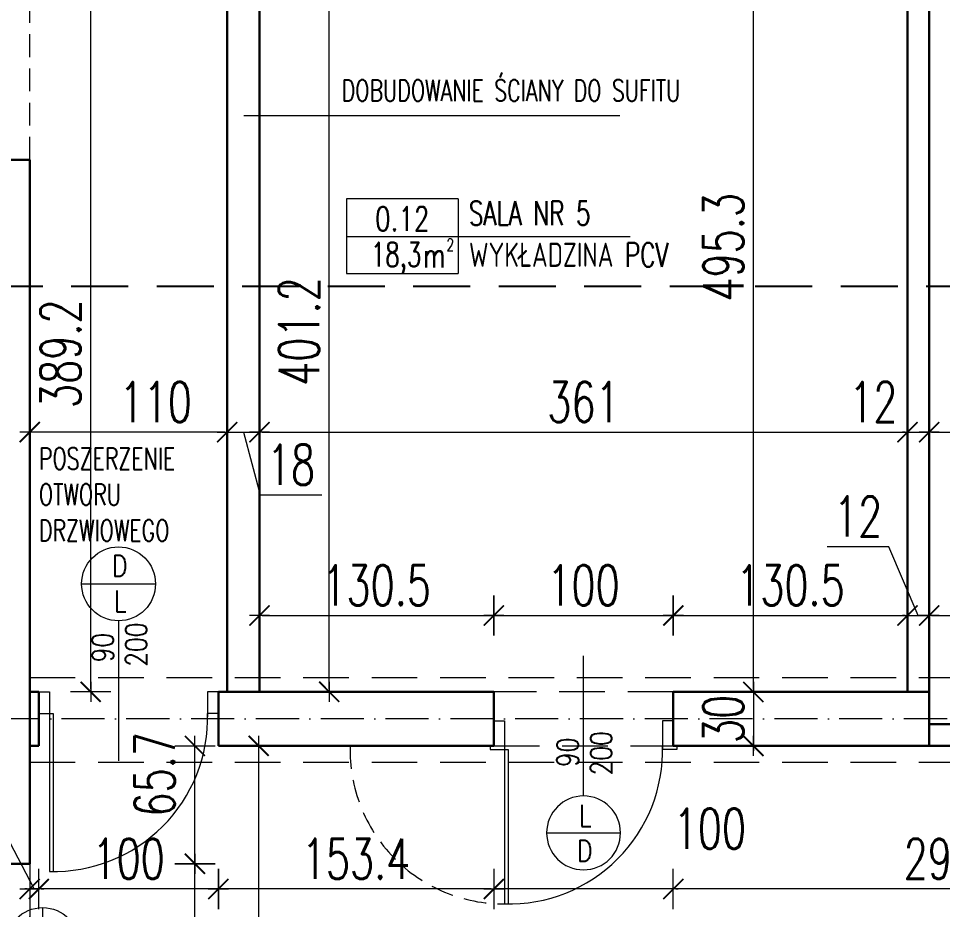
# Model space of a CAD drawing. Header units: millimetres. Extents: x -105266 to 178069, y 491 to 168574.
# Drawn here: x -44919 to -44404, y 56249 to 56745 of the extents above; entities that cross this region are included whole.
import ezdxf
from ezdxf.enums import TextEntityAlignment as Align

# ---------------------------------------------------------------- set-up
doc = ezdxf.new("R2010")
doc.units = ezdxf.units.MM
for name, pattern in [('ACAD_ISO10W100', [18, 12, -3, 0, -3]), ('DASHED', [19.05, 12.7, -6.35]), ('HIDDEN', [9.525, 6.35, -3.175])]:
    doc.linetypes.add(name, pattern=pattern)
doc.layers.get('defpoints').update_dxf_attribs({"color": 4})
for name, color, linetype, lineweight in [('A-murowane', 2, 'Continuous', 30), ('A-nad', 4, 'DASHED', 15), ('A01_OSIE', 9, 'ACAD_ISO10W100', 9), ('A07_DRZWI_OKNA', 4, 'Continuous', 5), ('A08_OPIS DRZWI_OKIEN', 9, 'Continuous', 9), ('A16_OPIS_POM', 2, 'Continuous', 9), ('A17_OPIS_WARSTW', 32, 'Continuous', 9)]:
    doc.layers.add(name, color=color, linetype=linetype, lineweight=lineweight)
doc.styles.add('ROMANS', font='romans', dxfattribs={"width": 0.7})
doc.styles.add('WYM', font='ROMANS.SHX', dxfattribs={"width": 0.75})
doc.dimstyles.new('PM-100', dxfattribs={"dimscale": 2.8, "dimtxt": 8, "dimasz": 0.5, "dimexe": 0, "dimexo": 0, "dimgap": 2, "dimtad": 1, "dimdec": 1, "dimrnd": 0.1, "dimzin": 13, "dimdsep": 46, "dimtxsty": 'ROMANS', "dimblk": 'Q', "dimcen": 0, "dimse1": 1, "dimse2": 1, "dimclrd": 256, "dimclre": 251, "dimclrt": 41, "dimadec": 1, "dimazin": 0, "dimtfac": 1, "dimtdec": 1, "dimtix": 1, "dimtmove": 1, "dimatfit": 0, "dimldrblk": 'NONE', "dimfxl": 1, "dimtolj": 1, "dimtzin": 13, "dimlwd": -1, "dimlwe": 0, "dimarcsym": 0})

# ---------------------------------------------------------------- blocks, each defined once
blk = doc.blocks.new('opis-pomieszczenie')
for p, q in [((0, 21.79), (0, -21.42)), ((-64.77, 0), (99.88, 0))]:
    blk.add_line(p, q)
blk.add_lwpolyline([(0, 21.79), (-64.77, 21.79), (-64.77, -21.42), (0, -21.42)])
at = {"style": 'ROMANS', "width": 0.7}
for s, height, p in [('2', 7.15, (-4.55, -8.35)), ('m', 14.3, (-13.79, -17.95))]:
    blk.add_text(s, height=height, dxfattribs=at).set_placement(p, align=Align.CENTER)
blk.add_attdef('NR', text='', height=14.3, dxfattribs=at).set_placement((-32.39, 2.83), align=Align.CENTER)
for tag, p in [('POMIESZCZENIE', (6.3, 3.88)), ('POS', (6.3, -17.57))]:
    blk.add_attdef(tag, p, '', height=14.3, dxfattribs=at)
blk.add_attdef('POW', text='', height=14.3, dxfattribs=at).set_placement((-27, -17.41), align=Align.RIGHT)
blk = doc.blocks.new('Q')
for p, q in [((0, 8), (0, -8)), ((-4, 0), (4, 0))]:
    blk.add_line(p, q)
at = {"const_width": 0.7}
blk.add_lwpolyline([(4, 4), (-4, -4)], dxfattribs=at)
blk = doc.blocks.new('*D143')
at = {"layer": 'A17_OPIS_WARSTW', "transparency": 16777216}
blk.add_line((-44911.31, 56233.7), (-42961.11, 56233.7), dxfattribs=at)
at = {"layer": 'defpoints', "color": 0, "transparency": 16777216}
for p in [(-42959.71, 56320.55), (-44912.71, 56315.55), (-42959.71, 56233.7)]:
    blk.add_point(p, dxfattribs=at)
at = {"layer": 'A17_OPIS_WARSTW', "transparency": 16777216, "xscale": 1.399999999999999, "yscale": 1.399999999999999, "zscale": 1.399999999999999, "rotation": 180}
blk.add_blockref('Q', (-44912.71, 56233.7), dxfattribs=at)
at = {"layer": 'A17_OPIS_WARSTW', "transparency": 16777216, "xscale": 1.399999999999999, "yscale": 1.399999999999999, "zscale": 1.399999999999999}
blk.add_blockref('Q', (-42959.71, 56233.7), dxfattribs=at)
at = {"layer": 'A17_OPIS_WARSTW', "color": 41, "transparency": 16777216, "insert": (-43924.1, 56246.9), "char_height": 22.4, "attachment_point": 5, "style": 'ROMANS'}
blk.add_mtext('\\A1;1953', dxfattribs=at)
blk = doc.blocks.new('_None')
blk = doc.blocks.new('*D144')
at = {"layer": 'A17_OPIS_WARSTW', "transparency": 16777216}
blk.add_line((-44804.11, 56514.54), (-44911.31, 56514.54), dxfattribs=at)
at = {"layer": 'defpoints', "color": 0, "transparency": 16777216}
for p in [(-44912.71, 56514.54), (-44912.71, 56377.89), (-44802.71, 56377.89)]:
    blk.add_point(p, dxfattribs=at)
at = {"layer": 'A17_OPIS_WARSTW', "transparency": 16777216, "xscale": 1.399999999999999, "yscale": 1.399999999999999, "zscale": 1.399999999999999, "rotation": 180}
blk.add_blockref('Q', (-44912.71, 56514.54), dxfattribs=at)
at = {"layer": 'A17_OPIS_WARSTW', "transparency": 16777216, "xscale": 1.399999999999999, "yscale": 1.399999999999999, "zscale": 1.399999999999999}
blk.add_blockref('Q', (-44802.71, 56514.54), dxfattribs=at)
at = {"layer": 'A17_OPIS_WARSTW', "color": 41, "transparency": 16777216, "insert": (-44842.56, 56531.34), "char_height": 22.4, "attachment_point": 5, "style": 'ROMANS'}
blk.add_mtext('\\A1;110', dxfattribs=at)
blk = doc.blocks.new('*D150')
at = {"layer": 'A17_OPIS_WARSTW', "transparency": 16777216}
blk.add_line((-44410.31, 56514.54), (-44004.11, 56514.54), dxfattribs=at)
at = {"layer": 'defpoints', "color": 0, "transparency": 16777216}
for p in [(-44411.71, 56744.1), (-44002.71, 56734.1), (-44002.71, 56514.54)]:
    blk.add_point(p, dxfattribs=at)
at = {"layer": 'A17_OPIS_WARSTW', "transparency": 16777216, "xscale": 1.399999999999999, "yscale": 1.399999999999999, "zscale": 1.399999999999999, "rotation": 180}
blk.add_blockref('Q', (-44411.71, 56514.54), dxfattribs=at)
at = {"layer": 'A17_OPIS_WARSTW', "transparency": 16777216, "xscale": 1.399999999999999, "yscale": 1.399999999999999, "zscale": 1.399999999999999}
blk.add_blockref('Q', (-44002.71, 56514.54), dxfattribs=at)
at = {"layer": 'A17_OPIS_WARSTW', "color": 41, "transparency": 16777216, "insert": (-44207.21, 56531.34), "char_height": 22.4, "attachment_point": 5, "style": 'ROMANS'}
blk.add_mtext('\\A1;409', dxfattribs=at)
blk = doc.blocks.new('*D151')
at = {"layer": 'A17_OPIS_WARSTW', "transparency": 16777216}
blk.add_line((-44783.31, 56514.54), (-44425.11, 56514.54), dxfattribs=at)
at = {"layer": 'defpoints', "color": 0, "transparency": 16777216}
for p in [(-44784.71, 56514.54), (-44423.71, 56514.54), (-44423.71, 56476.39)]:
    blk.add_point(p, dxfattribs=at)
at = {"layer": 'A17_OPIS_WARSTW', "transparency": 16777216, "xscale": 1.399999999999999, "yscale": 1.399999999999999, "zscale": 1.399999999999999, "rotation": 180}
blk.add_blockref('Q', (-44784.71, 56514.54), dxfattribs=at)
at = {"layer": 'A17_OPIS_WARSTW', "transparency": 16777216, "xscale": 1.399999999999999, "yscale": 1.399999999999999, "zscale": 1.399999999999999}
blk.add_blockref('Q', (-44423.71, 56514.54), dxfattribs=at)
at = {"layer": 'A17_OPIS_WARSTW', "color": 41, "transparency": 16777216, "insert": (-44604.21, 56531.34), "char_height": 22.4, "attachment_point": 5, "style": 'ROMANS'}
blk.add_mtext('\\A1;361', dxfattribs=at)
blk = doc.blocks.new('*D312')
at = {"layer": 'A17_OPIS_WARSTW', "transparency": 16777216}
blk.add_line((-44509.58, 56371.24), (-44509.58, 56863.74), dxfattribs=at)
at = {"layer": 'defpoints', "color": 0, "transparency": 16777216}
for p in [(-44509.58, 56865.14), (-44482.96, 56865.14), (-44509.58, 56369.84)]:
    blk.add_point(p, dxfattribs=at)
at = {"layer": 'A17_OPIS_WARSTW', "transparency": 16777216, "xscale": 1.399999999999999, "yscale": 1.399999999999999, "zscale": 1.399999999999999}
for p, rotation in [((-44509.58, 56865.14), 90), ((-44509.58, 56369.84), 270)]:
    blk.add_blockref('Q', p, dxfattribs=dict(at, rotation=rotation))
at = {"layer": 'A17_OPIS_WARSTW', "color": 41, "transparency": 16777216, "insert": (-44526.38, 56617.49), "char_height": 22.4, "attachment_point": 5, "rotation": 90, "style": 'ROMANS'}
blk.add_mtext('\\A1;495.3', dxfattribs=at)
blk = doc.blocks.new('*D160')
at = {"layer": 'A17_OPIS_WARSTW', "transparency": 16777216}
blk.add_line((-44878.76, 56371.34), (-44878.76, 56757.74), dxfattribs=at)
at = {"layer": 'defpoints', "color": 0, "transparency": 16777216}
for p in [(-44904.65, 56759.14), (-44878.76, 56759.14), (-44904.65, 56369.94)]:
    blk.add_point(p, dxfattribs=at)
at = {"layer": 'A17_OPIS_WARSTW', "transparency": 16777216, "xscale": 1.399999999999999, "yscale": 1.399999999999999, "zscale": 1.399999999999999}
for p, rotation in [((-44878.76, 56759.14), 90), ((-44878.76, 56369.94), 270)]:
    blk.add_blockref('Q', p, dxfattribs=dict(at, rotation=rotation))
at = {"layer": 'A17_OPIS_WARSTW', "color": 41, "transparency": 16777216, "insert": (-44895.56, 56558.19), "char_height": 22.4, "attachment_point": 5, "rotation": 90, "style": 'ROMANS'}
blk.add_mtext('\\A1;389.2', dxfattribs=at)
blk = doc.blocks.new('*D166')
at = {"layer": 'A17_OPIS_WARSTW', "ltscale": 0.9, "transparency": 16777216}
blk.add_line((-44785.17, 55846.04), (-44785.17, 56338.44), dxfattribs=at)
at = {"layer": 'defpoints', "color": 0, "ltscale": 0.9, "transparency": 16777216}
for p in [(-44851.04, 56339.84), (-44785.17, 56339.84), (-44818.56, 55844.64)]:
    blk.add_point(p, dxfattribs=at)
at = {"layer": 'A17_OPIS_WARSTW', "ltscale": 0.9, "transparency": 16777216, "xscale": 1.399999999999999, "yscale": 1.399999999999999, "zscale": 1.399999999999999}
for p, rotation in [((-44785.17, 56339.84), 90), ((-44785.17, 55844.64), 270)]:
    blk.add_blockref('Q', p, dxfattribs=dict(at, rotation=rotation))
at = {"layer": 'A17_OPIS_WARSTW', "color": 41, "ltscale": 0.9, "transparency": 16777216, "insert": (-44801.97, 56077.12), "char_height": 22.4, "attachment_point": 5, "rotation": 90, "style": 'ROMANS'}
blk.add_mtext('\\A1;495.2', dxfattribs=at)
blk = doc.blocks.new('*D167')
at = {"layer": 'A17_OPIS_WARSTW', "ltscale": 0.9, "transparency": 16777216}
for p, q in [((-44804.11, 56514.54), (-44805.51, 56514.54)), ((-44802.71, 56514.54), (-44784.71, 56514.54)), ((-44802.71, 56514.54), (-44784.71, 56514.54)), ((-44793.71, 56514.54), (-44784.34, 56479.59)), ((-44783.31, 56514.54), (-44781.91, 56514.54)), ((-44784.34, 56479.59), (-44749.99, 56479.59))]:
    blk.add_line(p, q, dxfattribs=at)
at = {"layer": 'defpoints', "color": 0, "ltscale": 0.9, "transparency": 16777216}
for p in [(-44802.71, 56514.54), (-44784.71, 56514.54), (-44784.71, 56514.54)]:
    blk.add_point(p, dxfattribs=at)
at = {"layer": 'A17_OPIS_WARSTW', "ltscale": 0.9, "transparency": 16777216, "xscale": 1.399999999999999, "yscale": 1.399999999999999, "zscale": 1.399999999999999}
blk.add_blockref('Q', (-44802.71, 56514.54), dxfattribs=at)
at = {"layer": 'A17_OPIS_WARSTW', "ltscale": 0.9, "transparency": 16777216, "xscale": 1.399999999999999, "yscale": 1.399999999999999, "zscale": 1.399999999999999, "rotation": 180}
blk.add_blockref('Q', (-44784.71, 56514.54), dxfattribs=at)
at = {"layer": 'A17_OPIS_WARSTW', "color": 41, "ltscale": 0.9, "transparency": 16777216, "insert": (-44767.16, 56496.39), "char_height": 22.4, "attachment_point": 5, "style": 'ROMANS'}
blk.add_mtext('\\A1;18', dxfattribs=at)
blk = doc.blocks.new('*D326')
at = {"layer": 'A17_OPIS_WARSTW', "ltscale": 0.9, "transparency": 16777216}
blk.add_line((-44783.31, 56412.44), (-44655.61, 56412.44), dxfattribs=at)
at = {"layer": 'defpoints', "color": 0, "ltscale": 0.9, "transparency": 16777216}
for p in [(-44654.21, 56412.44), (-44784.71, 56369.94), (-44654.21, 56369.94)]:
    blk.add_point(p, dxfattribs=at)
at = {"layer": 'A17_OPIS_WARSTW', "ltscale": 0.9, "transparency": 16777216, "xscale": 1.399999999999999, "yscale": 1.399999999999999, "zscale": 1.399999999999999, "rotation": 180}
blk.add_blockref('Q', (-44784.71, 56412.44), dxfattribs=at)
at = {"layer": 'A17_OPIS_WARSTW', "ltscale": 0.9, "transparency": 16777216, "xscale": 1.399999999999999, "yscale": 1.399999999999999, "zscale": 1.399999999999999}
blk.add_blockref('Q', (-44654.21, 56412.44), dxfattribs=at)
at = {"layer": 'A17_OPIS_WARSTW', "color": 41, "ltscale": 0.9, "transparency": 16777216, "insert": (-44719.46, 56429.24), "char_height": 22.4, "attachment_point": 5, "style": 'ROMANS'}
blk.add_mtext('\\A1;130.5', dxfattribs=at)
blk = doc.blocks.new('*D327')
at = {"layer": 'A17_OPIS_WARSTW', "ltscale": 0.9, "transparency": 16777216}
blk.add_line((-44652.81, 56412.44), (-44555.61, 56412.44), dxfattribs=at)
at = {"layer": 'defpoints', "color": 0, "ltscale": 0.9, "transparency": 16777216}
for p in [(-44554.21, 56412.44), (-44654.21, 56369.94), (-44554.21, 56369.84)]:
    blk.add_point(p, dxfattribs=at)
at = {"layer": 'A17_OPIS_WARSTW', "ltscale": 0.9, "transparency": 16777216, "xscale": 1.399999999999999, "yscale": 1.399999999999999, "zscale": 1.399999999999999, "rotation": 180}
blk.add_blockref('Q', (-44654.21, 56412.44), dxfattribs=at)
at = {"layer": 'A17_OPIS_WARSTW', "ltscale": 0.9, "transparency": 16777216, "xscale": 1.399999999999999, "yscale": 1.399999999999999, "zscale": 1.399999999999999}
blk.add_blockref('Q', (-44554.21, 56412.44), dxfattribs=at)
at = {"layer": 'A17_OPIS_WARSTW', "color": 41, "ltscale": 0.9, "transparency": 16777216, "insert": (-44604.21, 56429.24), "char_height": 22.4, "attachment_point": 5, "style": 'ROMANS'}
blk.add_mtext('\\A1;100', dxfattribs=at)
blk = doc.blocks.new('*D328')
at = {"layer": 'A17_OPIS_WARSTW', "ltscale": 0.9, "transparency": 16777216}
blk.add_line((-44552.81, 56412.44), (-44425.11, 56412.44), dxfattribs=at)
at = {"layer": 'defpoints', "color": 0, "ltscale": 0.9, "transparency": 16777216}
for p in [(-44423.71, 56412.44), (-44423.71, 56369.94), (-44554.21, 56369.84)]:
    blk.add_point(p, dxfattribs=at)
at = {"layer": 'A17_OPIS_WARSTW', "ltscale": 0.9, "transparency": 16777216, "xscale": 1.399999999999999, "yscale": 1.399999999999999, "zscale": 1.399999999999999, "rotation": 180}
blk.add_blockref('Q', (-44554.21, 56412.44), dxfattribs=at)
at = {"layer": 'A17_OPIS_WARSTW', "ltscale": 0.9, "transparency": 16777216, "xscale": 1.399999999999999, "yscale": 1.399999999999999, "zscale": 1.399999999999999}
blk.add_blockref('Q', (-44423.71, 56412.44), dxfattribs=at)
at = {"layer": 'A17_OPIS_WARSTW', "color": 41, "ltscale": 0.9, "transparency": 16777216, "insert": (-44488.96, 56429.24), "char_height": 22.4, "attachment_point": 5, "style": 'ROMANS'}
blk.add_mtext('\\A1;130.5', dxfattribs=at)
blk = doc.blocks.new('*D329')
at = {"layer": 'A17_OPIS_WARSTW', "ltscale": 0.9, "transparency": 16777216}
for p, q in [((-44434.08, 56450.74), (-44468.43, 56450.74)), ((-44417.71, 56412.44), (-44434.08, 56450.74)), ((-44425.11, 56412.44), (-44426.51, 56412.44)), ((-44423.71, 56412.44), (-44411.71, 56412.44)), ((-44423.71, 56412.44), (-44411.71, 56412.44)), ((-44410.31, 56412.44), (-44408.91, 56412.44))]:
    blk.add_line(p, q, dxfattribs=at)
at = {"layer": 'defpoints', "color": 0, "ltscale": 0.9, "transparency": 16777216}
for p in [(-44411.71, 56412.44), (-44423.71, 56369.94), (-44411.71, 56369.94)]:
    blk.add_point(p, dxfattribs=at)
at = {"layer": 'A17_OPIS_WARSTW', "ltscale": 0.9, "transparency": 16777216, "xscale": 1.399999999999999, "yscale": 1.399999999999999, "zscale": 1.399999999999999}
blk.add_blockref('Q', (-44423.71, 56412.44), dxfattribs=at)
at = {"layer": 'A17_OPIS_WARSTW', "ltscale": 0.9, "transparency": 16777216, "xscale": 1.399999999999999, "yscale": 1.399999999999999, "zscale": 1.399999999999999, "rotation": 180}
blk.add_blockref('Q', (-44411.71, 56412.44), dxfattribs=at)
at = {"layer": 'A17_OPIS_WARSTW', "color": 41, "ltscale": 0.9, "transparency": 16777216, "insert": (-44451.26, 56467.54), "char_height": 22.4, "attachment_point": 5, "style": 'ROMANS'}
blk.add_mtext('\\A1;12', dxfattribs=at)
blk = doc.blocks.new('*D330')
at = {"layer": 'A17_OPIS_WARSTW', "ltscale": 0.9, "transparency": 16777216}
blk.add_line((-44410.31, 56412.44), (-44258.61, 56412.44), dxfattribs=at)
at = {"layer": 'defpoints', "color": 0, "ltscale": 0.9, "transparency": 16777216}
for p in [(-44257.21, 56412.44), (-44411.71, 56369.94), (-44257.21, 56351.84)]:
    blk.add_point(p, dxfattribs=at)
at = {"layer": 'A17_OPIS_WARSTW', "ltscale": 0.9, "transparency": 16777216, "xscale": 1.399999999999999, "yscale": 1.399999999999999, "zscale": 1.399999999999999, "rotation": 180}
blk.add_blockref('Q', (-44411.71, 56412.44), dxfattribs=at)
at = {"layer": 'A17_OPIS_WARSTW', "ltscale": 0.9, "transparency": 16777216, "xscale": 1.399999999999999, "yscale": 1.399999999999999, "zscale": 1.399999999999999}
blk.add_blockref('Q', (-44257.21, 56412.44), dxfattribs=at)
at = {"layer": 'A17_OPIS_WARSTW', "color": 41, "ltscale": 0.9, "transparency": 16777216, "insert": (-44334.46, 56429.24), "char_height": 22.4, "attachment_point": 5, "style": 'ROMANS'}
blk.add_mtext('\\A1;154.5', dxfattribs=at)
blk = doc.blocks.new('*D200')
at = {"layer": 'A17_OPIS_WARSTW', "ltscale": 0.9, "transparency": 16777216}
blk.add_line((-44820.69, 56185.59), (-44820.69, 56272.79), dxfattribs=at)
at = {"layer": 'defpoints', "color": 0, "ltscale": 0.9, "transparency": 16777216}
for p in [(-44858.15, 56274.19), (-44820.69, 56274.19), (-44858.15, 56184.19)]:
    blk.add_point(p, dxfattribs=at)
at = {"layer": 'A17_OPIS_WARSTW', "ltscale": 0.9, "transparency": 16777216, "xscale": 1.399999999999999, "yscale": 1.399999999999999, "zscale": 1.399999999999999}
for p, rotation in [((-44820.69, 56274.19), 90), ((-44820.69, 56184.19), 270)]:
    blk.add_blockref('Q', p, dxfattribs=dict(at, rotation=rotation))
at = {"layer": 'A17_OPIS_WARSTW', "color": 41, "ltscale": 0.9, "transparency": 16777216, "insert": (-44837.49, 56229.19), "char_height": 22.4, "attachment_point": 5, "rotation": 90, "style": 'ROMANS'}
blk.add_mtext('\\A1;90', dxfattribs=at)
blk = doc.blocks.new('*D201')
at = {"layer": 'A17_OPIS_WARSTW', "ltscale": 0.9, "transparency": 16777216}
blk.add_line((-44820.69, 56275.59), (-44820.69, 56338.44), dxfattribs=at)
at = {"layer": 'defpoints', "color": 0, "ltscale": 0.9, "transparency": 16777216}
for p in [(-44858.15, 56339.84), (-44820.69, 56339.84), (-44858.15, 56274.19)]:
    blk.add_point(p, dxfattribs=at)
at = {"layer": 'A17_OPIS_WARSTW', "ltscale": 0.9, "transparency": 16777216, "xscale": 1.399999999999999, "yscale": 1.399999999999999, "zscale": 1.399999999999999}
for p, rotation in [((-44820.69, 56339.84), 90), ((-44820.69, 56274.19), 270)]:
    blk.add_blockref('Q', p, dxfattribs=dict(at, rotation=rotation))
at = {"layer": 'A17_OPIS_WARSTW', "color": 41, "ltscale": 0.9, "transparency": 16777216, "insert": (-44843.09, 56323.97), "char_height": 22.4, "attachment_point": 5, "rotation": 90, "style": 'ROMANS'}
blk.add_mtext('\\A1;65.7', dxfattribs=at)
blk = doc.blocks.new('drzwi opis')
for p, q in [((-29.32, 124.88), (29.32, 124.88)), ((0, 95.56), (0, -15.56))]:
    blk.add_line(p, q)
blk.add_circle((0, 124.88), 29.32)
at = {"style": 'ROMANS', "width": 0.7}
for tag, p in [('WDNR', (1.09, 127.47)), ('WDPPOZ', (0, 102.7))]:
    blk.add_attdef(tag, text='', height=17, dxfattribs=at).set_placement(p, align=Align.CENTER)
for tag, p in [('WDS', (-4.07, -6.01)), ('WDH', (22.49, -6.37))]:
    blk.add_attdef(tag, text='', height=17, rotation=90, dxfattribs=at).set_placement(p, align=Align.CENTER)
blk = doc.blocks.new('*D367')
at = {"layer": 'A17_OPIS_WARSTW', "ltscale": 0.9, "transparency": 16777216}
for p, q in [((-44509.58, 56371.24), (-44509.58, 56372.64)), ((-44509.58, 56369.84), (-44509.58, 56339.84)), ((-44509.58, 56338.44), (-44509.58, 56337.04))]:
    blk.add_line(p, q, dxfattribs=at)
at = {"layer": 'defpoints', "color": 0, "ltscale": 0.9, "transparency": 16777216}
for p in [(-44509.58, 56369.84), (-44509.58, 56339.84), (-44509.58, 56339.84)]:
    blk.add_point(p, dxfattribs=at)
at = {"layer": 'A17_OPIS_WARSTW', "ltscale": 0.9, "transparency": 16777216, "xscale": 1.399999999999999, "yscale": 1.399999999999999, "zscale": 1.399999999999999}
for p, rotation in [((-44509.58, 56369.84), 270), ((-44509.58, 56339.84), 90)]:
    blk.add_blockref('Q', p, dxfattribs=dict(at, rotation=rotation))
at = {"layer": 'A17_OPIS_WARSTW', "color": 41, "ltscale": 0.9, "transparency": 16777216, "insert": (-44526.38, 56354.84), "char_height": 22.4, "attachment_point": 5, "rotation": 90, "style": 'ROMANS'}
blk.add_mtext('\\A1;30', dxfattribs=at)
blk = doc.blocks.new('*D204')
at = {"layer": 'A17_OPIS_WARSTW', "transparency": 16777216}
for p, q in [((-44425.11, 56514.54), (-44426.51, 56514.54)), ((-44423.71, 56514.54), (-44411.71, 56514.54)), ((-44410.31, 56514.54), (-44408.91, 56514.54))]:
    blk.add_line(p, q, dxfattribs=at)
at = {"layer": 'defpoints', "color": 0, "transparency": 16777216}
for p in [(-44423.71, 56571.75), (-44411.71, 56514.54), (-44411.71, 56514.54)]:
    blk.add_point(p, dxfattribs=at)
at = {"layer": 'A17_OPIS_WARSTW', "transparency": 16777216, "xscale": 1.399999999999999, "yscale": 1.399999999999999, "zscale": 1.399999999999999}
blk.add_blockref('Q', (-44423.71, 56514.54), dxfattribs=at)
at = {"layer": 'A17_OPIS_WARSTW', "transparency": 16777216, "xscale": 1.399999999999999, "yscale": 1.399999999999999, "zscale": 1.399999999999999, "rotation": 180}
blk.add_blockref('Q', (-44411.71, 56514.54), dxfattribs=at)
at = {"layer": 'A17_OPIS_WARSTW', "color": 41, "transparency": 16777216, "insert": (-44442.81, 56531.34), "char_height": 22.4, "attachment_point": 5, "style": 'ROMANS'}
blk.add_mtext('\\A1;12', dxfattribs=at)
blk = doc.blocks.new('*D368')
at = {"layer": 'A17_OPIS_WARSTW', "ltscale": 0.9, "transparency": 16777216}
blk.add_line((-44745.87, 56371.34), (-44745.87, 56769.74), dxfattribs=at)
at = {"layer": 'defpoints', "color": 0, "ltscale": 0.9, "transparency": 16777216}
for p in [(-44784.71, 56771.14), (-44745.87, 56771.14), (-44784.71, 56369.94)]:
    blk.add_point(p, dxfattribs=at)
at = {"layer": 'A17_OPIS_WARSTW', "ltscale": 0.9, "transparency": 16777216, "xscale": 1.399999999999999, "yscale": 1.399999999999999, "zscale": 1.399999999999999}
for p, rotation in [((-44745.87, 56771.14), 90), ((-44745.87, 56369.94), 270)]:
    blk.add_blockref('Q', p, dxfattribs=dict(at, rotation=rotation))
at = {"layer": 'A17_OPIS_WARSTW', "color": 41, "ltscale": 0.9, "transparency": 16777216, "insert": (-44762.67, 56570.54), "char_height": 22.4, "attachment_point": 5, "rotation": 90, "style": 'ROMANS'}
blk.add_mtext('\\A1;401.2', dxfattribs=at)
blk = doc.blocks.new('*D378')
at = {"layer": 'A17_OPIS_WARSTW', "ltscale": 0.9, "transparency": 16777216}
blk.add_line((-44258.61, 56260.14), (-44552.81, 56260.14), dxfattribs=at)
at = {"layer": 'defpoints', "color": 0, "ltscale": 0.9, "transparency": 16777216}
for p in [(-44257.21, 56345.84), (-44554.21, 56339.84), (-44554.21, 56260.14)]:
    blk.add_point(p, dxfattribs=at)
at = {"layer": 'A17_OPIS_WARSTW', "ltscale": 0.9, "transparency": 16777216, "xscale": 1.399999999999999, "yscale": 1.399999999999999, "zscale": 1.399999999999999, "rotation": 180}
blk.add_blockref('Q', (-44554.21, 56260.14), dxfattribs=at)
at = {"layer": 'A17_OPIS_WARSTW', "ltscale": 0.9, "transparency": 16777216, "xscale": 1.399999999999999, "yscale": 1.399999999999999, "zscale": 1.399999999999999}
blk.add_blockref('Q', (-44257.21, 56260.14), dxfattribs=at)
at = {"layer": 'A17_OPIS_WARSTW', "color": 41, "ltscale": 0.9, "transparency": 16777216, "insert": (-44405.71, 56276.94), "char_height": 22.4, "attachment_point": 5, "style": 'ROMANS'}
blk.add_mtext('\\A1;297', dxfattribs=at)
blk = doc.blocks.new('*D379')
at = {"layer": 'A17_OPIS_WARSTW', "ltscale": 0.9, "transparency": 16777216}
for p, q in [((-44655.61, 56260.14), (-44657.01, 56260.14)), ((-44554.21, 56260.14), (-44654.21, 56260.14)), ((-44552.81, 56260.14), (-44551.41, 56260.14))]:
    blk.add_line(p, q, dxfattribs=at)
at = {"layer": 'defpoints', "color": 0, "ltscale": 0.9, "transparency": 16777216}
for p in [(-44654.21, 56339.84), (-44554.21, 56339.84), (-44654.21, 56260.14)]:
    blk.add_point(p, dxfattribs=at)
at = {"layer": 'A17_OPIS_WARSTW', "ltscale": 0.9, "transparency": 16777216, "xscale": 1.399999999999999, "yscale": 1.399999999999999, "zscale": 1.399999999999999}
blk.add_blockref('Q', (-44654.21, 56260.14), dxfattribs=at)
at = {"layer": 'A17_OPIS_WARSTW', "ltscale": 0.9, "transparency": 16777216, "xscale": 1.399999999999999, "yscale": 1.399999999999999, "zscale": 1.399999999999999, "rotation": 180}
blk.add_blockref('Q', (-44554.21, 56260.14), dxfattribs=at)
at = {"layer": 'A17_OPIS_WARSTW', "color": 41, "ltscale": 0.9, "transparency": 16777216, "insert": (-44533.86, 56293.74), "char_height": 22.4, "attachment_point": 5, "style": 'ROMANS'}
blk.add_mtext('\\A1;100', dxfattribs=at)
blk = doc.blocks.new('*D380')
at = {"layer": 'A17_OPIS_WARSTW', "ltscale": 0.9, "transparency": 16777216}
blk.add_line((-44655.61, 56260.14), (-44806.25, 56260.14), dxfattribs=at)
at = {"layer": 'defpoints', "color": 0, "ltscale": 0.9, "transparency": 16777216}
for p in [(-44807.65, 56339.84), (-44654.21, 56339.84), (-44807.65, 56260.14)]:
    blk.add_point(p, dxfattribs=at)
at = {"layer": 'A17_OPIS_WARSTW', "ltscale": 0.9, "transparency": 16777216, "xscale": 1.399999999999999, "yscale": 1.399999999999999, "zscale": 1.399999999999999, "rotation": 180}
blk.add_blockref('Q', (-44807.65, 56260.14), dxfattribs=at)
at = {"layer": 'A17_OPIS_WARSTW', "ltscale": 0.9, "transparency": 16777216, "xscale": 1.399999999999999, "yscale": 1.399999999999999, "zscale": 1.399999999999999}
blk.add_blockref('Q', (-44654.21, 56260.14), dxfattribs=at)
at = {"layer": 'A17_OPIS_WARSTW', "color": 41, "ltscale": 0.9, "transparency": 16777216, "insert": (-44730.93, 56276.94), "char_height": 22.4, "attachment_point": 5, "style": 'ROMANS'}
blk.add_mtext('\\A1;153.4', dxfattribs=at)
blk = doc.blocks.new('*D381')
at = {"layer": 'A17_OPIS_WARSTW', "ltscale": 0.9, "transparency": 16777216}
blk.add_line((-44809.05, 56260.14), (-44906.25, 56260.14), dxfattribs=at)
at = {"layer": 'defpoints', "color": 0, "ltscale": 0.9, "transparency": 16777216}
for p in [(-44907.65, 56339.84), (-44807.65, 56339.84), (-44907.65, 56260.14)]:
    blk.add_point(p, dxfattribs=at)
at = {"layer": 'A17_OPIS_WARSTW', "ltscale": 0.9, "transparency": 16777216, "xscale": 1.399999999999999, "yscale": 1.399999999999999, "zscale": 1.399999999999999, "rotation": 180}
blk.add_blockref('Q', (-44907.65, 56260.14), dxfattribs=at)
at = {"layer": 'A17_OPIS_WARSTW', "ltscale": 0.9, "transparency": 16777216, "xscale": 1.399999999999999, "yscale": 1.399999999999999, "zscale": 1.399999999999999}
blk.add_blockref('Q', (-44807.65, 56260.14), dxfattribs=at)
at = {"layer": 'A17_OPIS_WARSTW', "color": 41, "ltscale": 0.9, "transparency": 16777216, "insert": (-44857.65, 56276.94), "char_height": 22.4, "attachment_point": 5, "style": 'ROMANS'}
blk.add_mtext('\\A1;100', dxfattribs=at)
blk = doc.blocks.new('*D382')
at = {"layer": 'A17_OPIS_WARSTW', "ltscale": 0.9, "transparency": 16777216}
for p, q in [((-44923.63, 56285.89), (-44963.2, 56285.89)), ((-44910.18, 56260.14), (-44923.63, 56285.89)), ((-44914.11, 56260.14), (-44915.51, 56260.14)), ((-44907.65, 56260.14), (-44912.71, 56260.14)), ((-44907.65, 56260.14), (-44912.71, 56260.14)), ((-44906.25, 56260.14), (-44904.85, 56260.14))]:
    blk.add_line(p, q, dxfattribs=at)
at = {"layer": 'defpoints', "color": 0, "ltscale": 0.9, "transparency": 16777216}
for p in [(-44912.71, 56339.84), (-44907.65, 56339.84), (-44912.71, 56260.14)]:
    blk.add_point(p, dxfattribs=at)
at = {"layer": 'A17_OPIS_WARSTW', "ltscale": 0.9, "transparency": 16777216, "xscale": 1.399999999999999, "yscale": 1.399999999999999, "zscale": 1.399999999999999}
blk.add_blockref('Q', (-44912.71, 56260.14), dxfattribs=at)
at = {"layer": 'A17_OPIS_WARSTW', "ltscale": 0.9, "transparency": 16777216, "xscale": 1.399999999999999, "yscale": 1.399999999999999, "zscale": 1.399999999999999, "rotation": 180}
blk.add_blockref('Q', (-44907.65, 56260.14), dxfattribs=at)
at = {"layer": 'A17_OPIS_WARSTW', "color": 41, "ltscale": 0.9, "transparency": 16777216, "insert": (-44943.42, 56302.69), "char_height": 22.4, "attachment_point": 5, "style": 'ROMANS'}
blk.add_mtext('\\A1;5.1', dxfattribs=at)

msp = doc.modelspace()

# ---------------------------------------------------------------- linework, layer by layer
at = {"layer": 'A-murowane'}
for p, q in [((-44423.71, 56369.94), (-44423.71, 56865.14)), ((-44411.71, 56369.94), (-44411.71, 56865.14)), ((-44784.71, 56771.14), (-44784.71, 56369.94)), ((-44802.71, 56759.14), (-44802.71, 56369.94)), ((-44912.71, 56666.25), (-44970.71, 56666.25)), ((-44912.71, 56339.84), (-44912.71, 56666.25)), ((-44912.71, 56339.84), (-44912.71, 56666.25)), ((-44912.71, 56369.94), (-44907.65, 56369.94)), ((-44907.65, 56339.84), (-44907.65, 56369.94)), ((-44807.65, 56369.94), (-44654.21, 56369.94)), ((-44807.65, 56339.84), (-44807.65, 56369.94)), ((-44654.21, 56339.84), (-44654.21, 56369.94)), ((-44554.21, 56339.84), (-44554.21, 56369.94)), ((-44411.71, 56339.84), (-44411.71, 56369.94)), ((-44554.21, 56369.84), (-44411.71, 56369.84)), ((-44257.21, 56351.84), (-44411.71, 56351.84)), ((-44907.65, 56339.84), (-44912.71, 56339.84)), ((-44912.71, 56274.19), (-44912.71, 56339.84)), ((-44654.21, 56339.84), (-44807.65, 56339.84)), ((-44411.71, 56339.84), (-44554.21, 56339.84)), ((-44257.21, 56339.84), (-44411.71, 56339.84)), ((-44970.71, 56274.19), (-44912.71, 56274.19)), ((-44912.71, 56275.84), (-44912.71, 56274.19))]:
    msp.add_line(p, q, dxfattribs=at)
at = {"layer": 'A-nad'}
for p, q in [((-44912.71, 56666.25), (-44912.71, 56759.14)), ((-44912.71, 56274.19), (-44912.71, 56184.19))]:
    msp.add_line(p, q, dxfattribs=at)
at = {"layer": 'A-nad', "ltscale": 2}
for p, q in [((-44912.71, 56377.89), (-42959.71, 56377.89)), ((-44554.21, 56369.94), (-44654.21, 56369.94)), ((-44654.21, 56339.84), (-44554.21, 56339.84)), ((-44912.71, 56330.7), (-42959.71, 56330.7))]:
    msp.add_line(p, q, dxfattribs=at)
at = {"layer": 'A-nad'}
msp.add_arc((-44648.75, 56337.33), 85.49, 178.335, 270.3646, dxfattribs=at)
at = {"layer": 'A01_OSIE', "ltscale": 2}
msp.add_line((-42488.41, 56354.89), (-45760, 56354.89), dxfattribs=at)
at = {"layer": 'A07_DRZWI_OKNA', "ltscale": 0.9}
for p, q in [((-44907.65, 56369.94), (-44901.65, 56369.94)), ((-44901.65, 56369.94), (-44901.65, 56357.94)), ((-44813.65, 56369.94), (-44813.65, 56355.94)), ((-44807.65, 56369.94), (-44813.65, 56369.94)), ((-44907.65, 56357.94), (-44901.65, 56357.94)), ((-44901.65, 56357.94), (-44901.65, 56269.94)), ((-44901.65, 56357.94), (-44899.65, 56357.94)), ((-44899.65, 56357.94), (-44899.65, 56269.97)), ((-44807.65, 56357.94), (-44813.65, 56357.94)), ((-44654.21, 56353.84), (-44648.21, 56353.84)), ((-44648.21, 56353.84), (-44648.21, 56337.84)), ((-44560.21, 56353.84), (-44560.21, 56337.84)), ((-44554.21, 56353.84), (-44560.21, 56353.84)), ((-44656.21, 56339.84), (-44656.21, 56337.84)), ((-44552.21, 56339.84), (-44552.21, 56337.84)), ((-44656.21, 56337.84), (-44648.21, 56337.84)), ((-44648.21, 56337.84), (-44648.21, 56251.84)), ((-44648.21, 56337.84), (-44646.21, 56337.84)), ((-44646.21, 56337.84), (-44646.21, 56251.87)), ((-44552.21, 56337.84), (-44560.21, 56337.84))]:
    msp.add_line(p, q, dxfattribs=at)
for centre in [(-44899.2, 56355.5), (-44645.76, 56337.4)]:
    msp.add_arc(centre, 85.59, 268.3627, 1.6373, dxfattribs=at)
at = {"layer": 'A17_OPIS_WARSTW', "ltscale": 0.9}
msp.add_line((-44793.37, 56690.87), (-44583.91, 56690.87), dxfattribs=at)
at = {"layer": 'defpoints', "linetype": 'HIDDEN', "ltscale": 5}
msp.add_line((-45746.81, 56595.9), (-42462.69, 56595.9), dxfattribs=at)

# ---------------------------------------------------------------- block references
at = {"layer": 'A08_OPIS DRZWI_OKIEN'}
ref = msp.add_blockref('drzwi opis', (-44863.24, 56342.39), dxfattribs=dict(at, xscale=0.702000000001135, yscale=0.702000000001135, zscale=0.702000000001135))
ref.add_attrib('WDNR', 'D', dxfattribs={"layer": '0', "height": 11.93, "style": 'WYM', "width": 0.8}).set_placement((-44862.59, 56434.07), align=Align.CENTER)
ref.add_attrib('WDPPOZ', 'L', dxfattribs={"layer": '0', "height": 11.93, "style": 'WYM', "width": 0.8}).set_placement((-44862.32, 56414.48), align=Align.CENTER)
ref.add_attrib('WDS', '90', dxfattribs={"layer": '0', "height": 11.934, "rotation": 90, "style": 'WYM', "width": 0.8}).set_placement((-44866.1, 56394.57), align=Align.CENTER)
ref.add_attrib('WDH', '200', dxfattribs={"layer": '0', "height": 11.934, "rotation": 90, "style": 'WYM', "width": 0.8}).set_placement((-44847.45, 56396.23), align=Align.CENTER)
ref = msp.add_blockref('drzwi opis', (-44604.21, 56379.05), dxfattribs=dict(at, xscale=-0.702000000001135, yscale=0.702000000001135, zscale=0.702000000001135, rotation=180))
ref.add_attrib('WDNR', 'D', dxfattribs={"layer": '0', "height": 11.93, "style": 'WYM', "width": 0.8}).set_placement((-44603.56, 56275.43), align=Align.CENTER)
ref.add_attrib('WDPPOZ', 'L', dxfattribs={"layer": '0', "height": 11.93, "style": 'WYM', "width": 0.8}).set_placement((-44603.29, 56295.03), align=Align.CENTER)
ref.add_attrib('WDS', '90', dxfattribs={"layer": '0', "height": 11.934, "rotation": 90, "style": 'WYM', "width": 0.8}).set_placement((-44607.07, 56336.23), align=Align.CENTER)
ref.add_attrib('WDH', '200', dxfattribs={"layer": '0', "height": 11.934, "rotation": 90, "style": 'WYM', "width": 0.8}).set_placement((-44588.42, 56335.72), align=Align.CENTER)
ref = msp.add_blockref('drzwi opis', (-44993.19, 56229.19), dxfattribs=dict(at, xscale=0.702000000001135, yscale=0.702000000001135, zscale=0.702000000001135, rotation=270))
ref.add_attrib('WDNR', 'D', dxfattribs={"layer": '0', "height": 11.93, "rotation": 270, "style": 'WYM', "width": 0.8}).set_placement((-44901.5, 56228.53), align=Align.CENTER)
ref.add_attrib('WDPPOZ', 'L', dxfattribs={"layer": '0', "height": 11.93, "rotation": 270, "style": 'WYM', "width": 0.8}).set_placement((-44921.09, 56228.27), align=Align.CENTER)
ref.add_attrib('WDS', '80', dxfattribs={"layer": '0', "height": 11.934, "style": 'WYM', "width": 0.8}).set_placement((-44941, 56232.05), align=Align.CENTER)
ref.add_attrib('WDH', '200', dxfattribs={"layer": '0', "height": 11.934, "style": 'WYM', "width": 0.8}).set_placement((-44939.34, 56213.4), align=Align.CENTER)
at = {"layer": 'A16_OPIS_POM'}
ref = msp.add_blockref('opis-pomieszczenie', (-44674.09, 56623.47), dxfattribs=dict(at, xscale=0.9600000000064028, yscale=0.9600000000064028, zscale=0.9600000000064028))
ref.add_attrib('NR', '0.12', dxfattribs={"layer": '0', "height": 13.44, "style": 'ROMANS', "width": 0.75}).set_placement((-44705.18, 56626.62), align=Align.CENTER)
ref.add_attrib('POMIESZCZENIE', 'SALA NR 5', (-44668.04, 56629.78), dxfattribs={"layer": '0', "height": 13.44, "style": 'ROMANS', "width": 0.7})
ref.add_attrib('POS', 'WYKŁADZINA PCV', (-44668.04, 56606.6), dxfattribs={"layer": '0', "height": 13.44, "style": 'ROMANS', "width": 0.7})
ref.add_attrib('POW', '18,3', dxfattribs={"layer": '0', "height": 13.44, "style": 'ROMANS', "width": 0.7}).set_placement((-44694.53, 56606.76), align=Align.RIGHT)

# ---------------------------------------------------------------- texts
at = {"layer": 'A17_OPIS_WARSTW', "ltscale": 0.9, "char_height": 12, "attachment_point": 1, "style": 'ROMANS'}
for s, width, insert in [('DOBUDOWANIE ŚCIANY DO SUFITU', 238.4455, (-44738.95, 56710.8)), ('POSZERZENIE OTWORU DRZWIOWEGO', 106.6594, (-44907.63, 56505.8))]:
    msp.add_mtext_dynamic_manual_height_columns(s, width=width, gutter_width=125, heights=[0], dxfattribs=dict(at, insert=insert))

# ---------------------------------------------------------------- dimensions: what is measured, and where the dimension line sits
at = {"layer": 'A17_OPIS_WARSTW'}
dim = msp.add_linear_dim(base=(-44509.58, 56865.14), p1=(-44509.58, 56369.84), p2=(-44482.96, 56865.14), angle=90, dimstyle='PM-100', dxfattribs=at)
dim.commit()
dim.dimension.update_dxf_attribs({"geometry": '*D312', "text_midpoint": (-44526.38, 56617.49)})
at = {"layer": 'A17_OPIS_WARSTW', "ltscale": 0.9}
for base, p1, p2, picture, middle in [((-44745.87, 56771.14), (-44784.71, 56369.94), (-44784.71, 56771.14), '*D368', (-44762.67, 56570.54)), ((-44509.58, 56339.84), (-44509.58, 56369.84), (-44509.58, 56339.84), '*D367', (-44526.38, 56354.84)), ((-44820.69, 56274.19), (-44858.15, 56184.19), (-44858.15, 56274.19), '*D200', (-44837.49, 56229.19))]:
    dim = msp.add_linear_dim(base=base, p1=p1, p2=p2, angle=90, dimstyle='PM-100', dxfattribs=at)
    dim.commit()
    dim.dimension.update_dxf_attribs({"geometry": picture, "text_midpoint": middle})
at = {"layer": 'A17_OPIS_WARSTW'}
dim = msp.add_linear_dim(base=(-44878.76, 56759.14), p1=(-44904.65, 56369.94), p2=(-44904.65, 56759.14), angle=90, dimstyle='PM-100', dxfattribs=at)
dim.commit()
dim.dimension.update_dxf_attribs({"geometry": '*D160', "text_midpoint": (-44878.76, 56558.19), "dimtype": 160})
for base, p1, p2, picture, middle in [((-44002.71, 56514.54), (-44411.71, 56744.1), (-44002.71, 56734.1), '*D150', (-44207.21, 56531.34)), ((-44423.71, 56514.54), (-44784.71, 56514.54), (-44423.71, 56476.39), '*D151', (-44604.21, 56531.34))]:
    dim = msp.add_linear_dim(base=base, p1=p1, p2=p2, dimstyle='PM-100', dxfattribs=at)
    dim.commit()
    dim.dimension.update_dxf_attribs({"geometry": picture, "text_midpoint": middle})
for base, p1, p2, picture, middle in [((-44411.71, 56514.54), (-44423.71, 56571.75), (-44411.71, 56514.54), '*D204', (-44442.81, 56514.54)), ((-44912.71, 56514.54), (-44802.71, 56377.89), (-44912.71, 56377.89), '*D144', (-44842.56, 56514.54)), ((-42959.71, 56233.7), (-44912.71, 56315.55), (-42959.71, 56320.55), '*D143', (-43924.1, 56230.1))]:
    dim = msp.add_linear_dim(base=base, p1=p1, p2=p2, dimstyle='PM-100', dxfattribs=at)
    dim.commit()
    dim.dimension.update_dxf_attribs({"geometry": picture, "text_midpoint": middle, "dimtype": 160})
at = {"layer": 'A17_OPIS_WARSTW', "ltscale": 0.9}
for base, p1, p2, picture, middle in [((-44784.71, 56514.54), (-44802.71, 56514.54), (-44784.71, 56514.54), '*D167', (-44778.74, 56479.59)), ((-44411.71, 56412.44), (-44423.71, 56369.94), (-44411.71, 56369.94), '*D329', (-44439.68, 56450.74)), ((-44912.71, 56260.14), (-44907.65, 56339.84), (-44912.71, 56339.84), '*D382', (-44929.23, 56285.89)), ((-44654.21, 56260.14), (-44554.21, 56339.84), (-44654.21, 56339.84), '*D379', (-44533.86, 56276.94))]:
    dim = msp.add_linear_dim(base=base, p1=p1, p2=p2, dimstyle='PM-100', dxfattribs=at)
    dim.commit()
    dim.dimension.update_dxf_attribs({"geometry": picture, "text_midpoint": middle, "dimtype": 160})
for base, p1, p2, picture, middle in [((-44654.21, 56412.44), (-44784.71, 56369.94), (-44654.21, 56369.94), '*D326', (-44719.46, 56429.24)), ((-44554.21, 56412.44), (-44654.21, 56369.94), (-44554.21, 56369.84), '*D327', (-44604.21, 56429.24)), ((-44423.71, 56412.44), (-44554.21, 56369.84), (-44423.71, 56369.94), '*D328', (-44488.96, 56429.24)), ((-44257.21, 56412.44), (-44411.71, 56369.94), (-44257.21, 56351.84), '*D330', (-44334.46, 56429.24)), ((-44554.21, 56260.14), (-44257.21, 56345.84), (-44554.21, 56339.84), '*D378', (-44405.71, 56276.94)), ((-44907.65, 56260.14), (-44807.65, 56339.84), (-44907.65, 56339.84), '*D381', (-44857.65, 56276.94)), ((-44807.65, 56260.14), (-44654.21, 56339.84), (-44807.65, 56339.84), '*D380', (-44730.93, 56276.94))]:
    dim = msp.add_linear_dim(base=base, p1=p1, p2=p2, dimstyle='PM-100', dxfattribs=at)
    dim.commit()
    dim.dimension.update_dxf_attribs({"geometry": picture, "text_midpoint": middle})
for base, p1, p2, picture, middle in [((-44820.6896, 56339.8427), (-44858.1523, 56274.1863), (-44858.1523, 56339.8427), '*D201', (-44826.2896, 56323.9716)), ((-44785.17, 56339.84), (-44818.56, 55844.64), (-44851.04, 56339.84), '*D166', (-44785.17, 56077.12))]:
    dim = msp.add_linear_dim(base=base, p1=p1, p2=p2, angle=90, dimstyle='PM-100', dxfattribs=at)
    dim.commit()
    dim.dimension.update_dxf_attribs({"geometry": picture, "text_midpoint": middle, "dimtype": 160})

doc.saveas('drawing.dxf')
